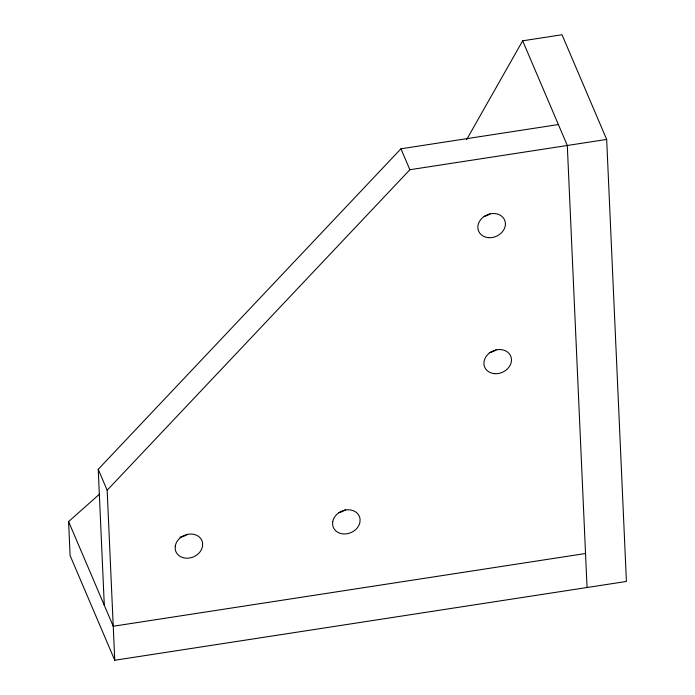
<?xml version="1.0" encoding="UTF-8"?>
<svg xmlns="http://www.w3.org/2000/svg" width="695" height="695" viewBox="0 0 695 695"><rect width="100%" height="100%" fill="white"/><g stroke="black" fill="none" stroke-linecap="round" stroke-linejoin="round"><path stroke-width="1.04" d="M466.58 139.704L522.657 40.814L562.02 34.75L606.666 139.426L626.412 581.446L114.753 660.25L70.108 555.574L68.588 521.58L99.42 494.223M104.302 605.31L98.23 469.307L400.945 148.799L558.372 124.553M114.753 660.25L107.16 490.244L409.868 169.728L606.666 139.426M585.538 553.507L113.233 626.247L68.588 521.58M522.657 40.814L567.302 145.481L587.058 587.51M400.945 148.799L409.868 169.728M98.23 469.307L107.16 490.244M187.589 534.255A14.135 11.676 -23.1 0 1 179.918 537.166M345.432 509.713A14.135 11.676 -23.1 0 1 338.752 512.693M496.126 349.933A14.135 11.676 -23.1 0 1 489.306 352.582M490.045 213.921A14.135 11.676 -23.1 0 1 484.128 216.414M175.253 546.148L175.236 549.276A14.135 11.676 -23.1 0 0 188.849 558.102A14.135 11.676 -23.1 0 0 202.575 546.096L202.593 542.969A14.135 11.676 -23.1 0 0 188.979 534.142A14.135 11.676 -23.1 0 0 175.253 546.148M332.749 521.554L332.627 524.69A14.135 11.676 -23.1 0 0 345.884 533.899A14.135 11.676 -23.1 0 0 359.949 522.197L360.071 519.061A14.135 11.676 -23.1 0 0 346.805 509.852A14.135 11.676 -23.1 0 0 332.749 521.554M488.576 237.655A14.135 11.676 -23.1 0 0 504.796 220.48A14.135 11.676 -23.1 0 0 481.513 218.699A14.135 11.676 -23.1 0 0 488.576 237.655M494.649 373.667A14.135 11.676 -23.1 0 0 510.868 356.492A14.135 11.676 -23.1 0 0 487.586 354.702A14.135 11.676 -23.1 0 0 494.649 373.667"/></g></svg>
